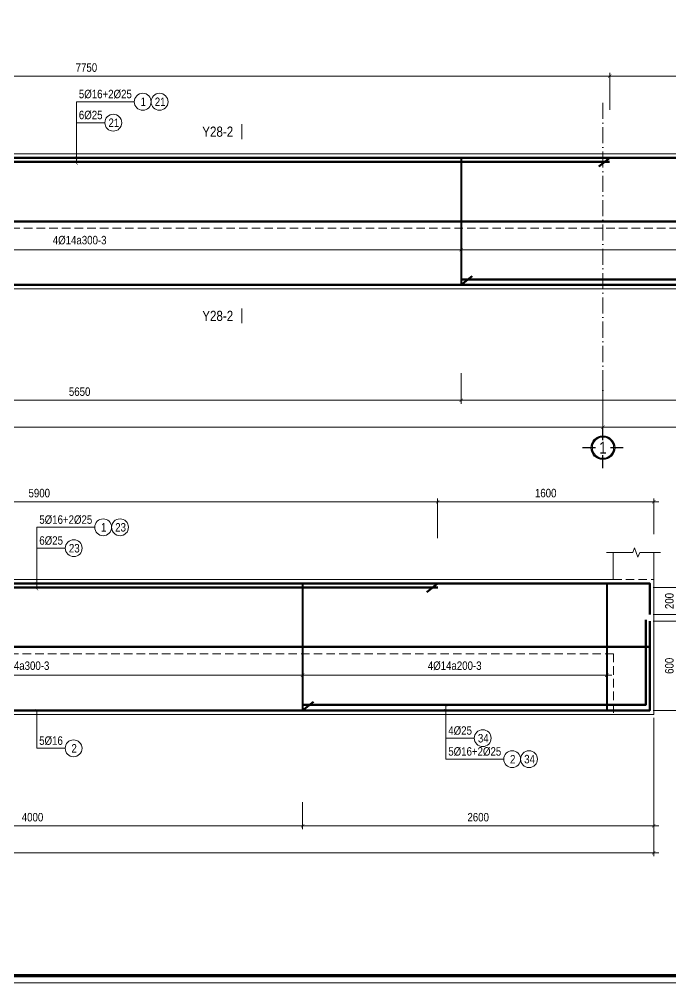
# Model space of a CAD drawing. Header units: millimetres. Extents: x 3014920 to 3563667, y -1638653 to -1356471.
# Drawn here: x 3354729 to 3359553, y -1620686 to -1613551 of the extents above; entities that cross this region are included whole.
import ezdxf
from ezdxf.enums import TextEntityAlignment as Align
from ezdxf.xclip import XClip

# ---------------------------------------------------------------- set-up
doc = ezdxf.new("R2010")
doc.units = ezdxf.units.MM
doc.header["$MEASUREMENT"] = 0
doc.header["$XCLIPFRAME"] = 0
doc.header["$PDMODE"] = 2
for name, pattern in [('6 TANG DIEN HINH 14-15$0$ACAD_ISO10W100', [18, 12, -3, 0, -3]), ('ACAD_ISO04W100', [30, 24, -3, 0, -3]), ('HIDDEN', [0.375, 0.25, -0.125])]:
    doc.linetypes.add(name, pattern=pattern)
doc.layers.get('0').update_dxf_attribs({"lineweight": 9})
doc.layers.get('Defpoints').update_dxf_attribs({"color": 10, "lineweight": 0})
for name, color, linetype, lineweight in [('2', 2, 'Continuous', 20), ('CDAI', 21, 'Continuous', 40), ('CTHEP', 50, 'Continuous', 50), ('DBAO', 90, 'Continuous', 13), ('DGIONG', 130, 'Continuous', 13), ('DMo', 9, 'HIDDEN', 9), ('KTH', 154, 'Continuous', 9), ('Net khuat', 8, 'HIDDEN', 13), ('TEXT', 7, 'Continuous', 15), ('TRUC', 251, 'ACAD_ISO04W100', 9)]:
    doc.layers.add(name, color=color, linetype=linetype, lineweight=lineweight)
doc.layers.add('8', color=8, linetype='Continuous')
doc.styles.add('HELVECONDENSE', font='VHELVCN_0.TTF')
doc.styles.add('Star-HelCon', font='VHELVCN_0.TTF')
doc.styles.add('TTP-HelCon', font='VHELVCN_0.TTF')
doc.styles.add('VNI-HELVE-CONDENSE', font='VHELVCN_0.TTF')
doc.dimstyles.new('kc-25', dxfattribs={"dimtxt": 62.5, "dimasz": 20, "dimexe": 20, "dimexo": 50, "dimgap": 25, "dimtad": 3, "dimdec": 0, "dimzin": 0, "dimdsep": 46, "dimtxsty": 'VNI-HELVE-CONDENSE', "dimblk": 'DIM', "dimcen": 2.5, "dimclrd": 256, "dimclre": 154, "dimclrt": 7, "dimaunit": 1, "dimadec": 0, "dimazin": 0, "dimtfac": 1, "dimtdec": 0, "dimtix": 1, "dimtmove": 0, "dimatfit": 3, "dimldrblk": 'DOT', "dimfxl": 1, "dimtolj": 1, "dimtzin": 0, "dimarcsym": 0})
doc.dimstyles.new('TTP-25', dxfattribs={"dimscale": 25, "dimtxt": 2.5, "dimasz": 1, "dimexe": 1, "dimexo": 1, "dimgap": 0.09, "dimtad": 0, "dimdec": 4, "dimrnd": 1, "dimzin": 9, "dimdsep": 46, "dimtxsty": 'TTP-HelCon', "dimblk": 'ARCHTICK', "dimcen": 0.09, "dimdle": 1.5, "dimclrd": 256, "dimclre": 256, "dimclrt": 7, "dimadec": 0, "dimazin": 0, "dimtfac": 1, "dimtdec": 4, "dimtmove": 0, "dimatfit": 3, "dimldrblk": 'ARCHTICK', "dimfxl": 1, "dimtvp": 1, "dimtolj": 1, "dimtzin": 0, "dimarcsym": 0})

# ---------------------------------------------------------------- blocks, each defined once
blk = doc.blocks.new('2Y-29')
at = {"layer": 'CTHEP'}
for p, q in [((82396.41101, -489.99841), (8878.4469, -489.99842)), ((82396.41101, -949.99894), (8878.4469, -949.99894)), ((82396.41101, -1409.99947), (8878.4469, -1409.99947))]:
    blk.add_line(p, q, dxfattribs=at)
for points in [[(8854.99241, -529.99859), (8854.99241, -30), (82444.99991, -30)], [(8854.9924, -1870), (54492.90498, -1870)]]:
    blk.add_lwpolyline(points, dxfattribs=at)
at = {"layer": 'DBAO', "linetype": 'Continuous'}
blk.add_line((16899.99991, -1900), (55974.98808, -1900), dxfattribs=at)
at = {"layer": 'DBAO', "linetype": 'Continuous', "flags": 128}
blk.add_lwpolyline([(16899.99991, -2000), (55974.98828, -2000)], dxfattribs=at)
blk = doc.blocks.new('_ArchTick')
at = {"color": 0, "linetype": 'ByBlock', "const_width": 0.15}
blk.add_lwpolyline([(-0.5, -0.5), (0.5, 0.5)], dxfattribs=at)
blk = doc.blocks.new('*D1046')
at = {"layer": 'Defpoints', "color": 0, "transparency": 16777216}
for p in [(2736191.3, -2206920.8), (2745841.3, -2206920.8), (2745841.3, -2207345.8)]:
    blk.add_point(p, dxfattribs=at)
at = {"layer": 'KTH', "lineweight": -2, "transparency": 16777216}
for p, q in [((2736191.3, -2206945.8), (2736191.3, -2207370.8)), ((2745841.3, -2206945.8), (2745841.3, -2207370.8)), ((2736153.8, -2207345.8), (2745878.8, -2207345.8))]:
    blk.add_line(p, q, dxfattribs=at)
at = {"layer": 'KTH', "lineweight": -2, "transparency": 16777216, "xscale": 25, "yscale": 25, "zscale": 25, "rotation": 180}
blk.add_blockref('_ArchTick', (2736191.3, -2207345.8), dxfattribs=at)
at = {"layer": 'KTH', "lineweight": -2, "transparency": 16777216, "xscale": 25, "yscale": 25, "zscale": 25}
blk.add_blockref('_ArchTick', (2745841.3, -2207345.8), dxfattribs=at)
at = {"layer": 'KTH', "color": 7, "transparency": 16777216, "insert": (2741016.3, -2207281.9), "char_height": 62.5, "attachment_point": 5, "style": 'TTP-HelCon'}
blk.add_mtext('\\A1;9650', dxfattribs=at)
blk = doc.blocks.new('*D1047')
at = {"layer": 'Defpoints', "color": 0, "transparency": 16777216}
for p in [(2756991.3, -2206320.8), (2745841.3, -2206920.8), (2756991.3, -2207345.8)]:
    blk.add_point(p, dxfattribs=at)
at = {"layer": 'KTH', "lineweight": -2, "transparency": 16777216}
for p, q in [((2756991.3, -2206345.8), (2756991.3, -2207370.8)), ((2745841.3, -2206945.8), (2745841.3, -2207370.8)), ((2745803.8, -2207345.8), (2757028.8, -2207345.8))]:
    blk.add_line(p, q, dxfattribs=at)
at = {"layer": 'KTH', "lineweight": -2, "transparency": 16777216, "xscale": 25, "yscale": 25, "zscale": 25, "rotation": 180}
blk.add_blockref('_ArchTick', (2745841.3, -2207345.8), dxfattribs=at)
at = {"layer": 'KTH', "lineweight": -2, "transparency": 16777216, "xscale": 25, "yscale": 25, "zscale": 25}
blk.add_blockref('_ArchTick', (2756991.3, -2207345.8), dxfattribs=at)
at = {"layer": 'KTH', "color": 7, "transparency": 16777216, "insert": (2751416.3, -2207281.9), "char_height": 62.5, "attachment_point": 5, "style": 'TTP-HelCon'}
blk.add_mtext('\\A1;11150', dxfattribs=at)
blk = doc.blocks.new('*D1053')
at = {"layer": 'Defpoints', "color": 0, "transparency": 16777216}
for p in [(2744791.3, -2205854.3), (2748601.6, -2205879.3), (2744791.3, -2206030.7)]:
    blk.add_point(p, dxfattribs=at)
at = {"layer": 'KTH', "lineweight": -2, "transparency": 16777216}
for p, q in [((2744791.3, -2205879.3), (2744791.3, -2206055.7)), ((2748601.6, -2205904.3), (2748601.6, -2206055.7)), ((2748639.1, -2206030.7), (2744753.8, -2206030.7))]:
    blk.add_line(p, q, dxfattribs=at)
at = {"layer": 'KTH', "lineweight": -2, "transparency": 16777216, "xscale": 25, "yscale": 25, "zscale": 25, "rotation": 180}
blk.add_blockref('_ArchTick', (2744791.3, -2206030.7), dxfattribs=at)
at = {"layer": 'KTH', "lineweight": -2, "transparency": 16777216, "xscale": 25, "yscale": 25, "zscale": 25}
blk.add_blockref('_ArchTick', (2748601.6, -2206030.7), dxfattribs=at)
at = {"layer": 'KTH', "color": 7, "transparency": 16777216, "insert": (2746696.5, -2205960.8), "char_height": 62.5, "attachment_point": 5, "style": 'TTP-HelCon'}
blk.add_mtext('\\A1;4Þ14a200-3', dxfattribs=at)
blk = doc.blocks.new('*D1054')
at = {"layer": 'Defpoints', "color": 0, "transparency": 16777216}
for p in [(2744791.3, -2206920.8), (2750391.3, -2206920.8), (2744791.3, -2207145.8)]:
    blk.add_point(p, dxfattribs=at)
at = {"layer": 'KTH', "lineweight": -2, "transparency": 16777216}
for p, q in [((2744791.3, -2206945.8), (2744791.3, -2207170.8)), ((2750391.3, -2206945.8), (2750391.3, -2207170.8)), ((2750428.8, -2207145.8), (2744753.8, -2207145.8))]:
    blk.add_line(p, q, dxfattribs=at)
at = {"layer": 'KTH', "lineweight": -2, "transparency": 16777216, "xscale": 25, "yscale": 25, "zscale": 25, "rotation": 180}
blk.add_blockref('_ArchTick', (2744791.3, -2207145.8), dxfattribs=at)
at = {"layer": 'KTH', "lineweight": -2, "transparency": 16777216, "xscale": 25, "yscale": 25, "zscale": 25}
blk.add_blockref('_ArchTick', (2750391.3, -2207145.8), dxfattribs=at)
at = {"layer": 'KTH', "color": 7, "transparency": 16777216, "insert": (2747591.3, -2207082), "char_height": 62.5, "attachment_point": 5, "style": 'TTP-HelCon'}
blk.add_mtext('\\A1;5600', dxfattribs=at)
blk = doc.blocks.new('*D1057')
at = {"layer": 'Defpoints', "color": 0, "transparency": 16777216}
for p in [(2739141.3, -2205854.3), (2744791.3, -2205854.3), (2744791.3, -2206030.7)]:
    blk.add_point(p, dxfattribs=at)
at = {"layer": 'KTH', "lineweight": -2, "transparency": 16777216}
for p, q in [((2739141.3, -2205879.3), (2739141.3, -2206055.7)), ((2744791.3, -2205879.3), (2744791.3, -2206055.7)), ((2739103.8, -2206030.7), (2744828.8, -2206030.7))]:
    blk.add_line(p, q, dxfattribs=at)
at = {"layer": 'KTH', "lineweight": -2, "transparency": 16777216, "xscale": 25, "yscale": 25, "zscale": 25, "rotation": 180}
blk.add_blockref('_ArchTick', (2739141.3, -2206030.7), dxfattribs=at)
at = {"layer": 'KTH', "lineweight": -2, "transparency": 16777216, "xscale": 25, "yscale": 25, "zscale": 25}
blk.add_blockref('_ArchTick', (2744791.3, -2206030.7), dxfattribs=at)
at = {"layer": 'KTH', "color": 7, "transparency": 16777216, "insert": (2741966.3, -2205960.8), "char_height": 62.5, "attachment_point": 5, "style": 'TTP-HelCon'}
blk.add_mtext('\\A1;4Þ14a300-3', dxfattribs=at)
blk = doc.blocks.new('*D1059')
at = {"layer": 'Defpoints', "color": 0, "transparency": 16777216}
for p in [(2738141.8, -2204745.9), (2738141.8, -2204955.6), (2745891.3, -2204955.6)]:
    blk.add_point(p, dxfattribs=at)
at = {"layer": 'KTH', "lineweight": -2, "transparency": 16777216}
for p, q in [((2745928.8, -2204745.9), (2738104.3, -2204745.9)), ((2738141.8, -2204930.6), (2738141.8, -2204720.9)), ((2745891.3, -2204930.6), (2745891.3, -2204720.9))]:
    blk.add_line(p, q, dxfattribs=at)
at = {"layer": 'KTH', "lineweight": -2, "transparency": 16777216, "xscale": 25, "yscale": 25, "zscale": 25, "rotation": 180}
blk.add_blockref('_ArchTick', (2738141.8, -2204745.9), dxfattribs=at)
at = {"layer": 'KTH', "lineweight": -2, "transparency": 16777216, "xscale": 25, "yscale": 25, "zscale": 25}
blk.add_blockref('_ArchTick', (2745891.3, -2204745.9), dxfattribs=at)
at = {"layer": 'KTH', "color": 7, "transparency": 16777216, "insert": (2742016.5, -2204682), "char_height": 62.5, "attachment_point": 5, "style": 'TTP-HelCon'}
blk.add_mtext('\\A1;7750', dxfattribs=at)
blk = doc.blocks.new('*D1061')
at = {"layer": 'Defpoints', "color": 0, "transparency": 16777216}
for p in [(2739141.3, -2206920.8), (2744791.3, -2206920.8), (2744791.3, -2207145.8)]:
    blk.add_point(p, dxfattribs=at)
at = {"layer": 'KTH', "lineweight": -2, "transparency": 16777216}
for p, q in [((2739141.3, -2206945.8), (2739141.3, -2207170.8)), ((2744791.3, -2206945.8), (2744791.3, -2207170.8)), ((2739103.8, -2207145.8), (2744828.8, -2207145.8))]:
    blk.add_line(p, q, dxfattribs=at)
at = {"layer": 'KTH', "lineweight": -2, "transparency": 16777216, "xscale": 25, "yscale": 25, "zscale": 25, "rotation": 180}
blk.add_blockref('_ArchTick', (2739141.3, -2207145.8), dxfattribs=at)
at = {"layer": 'KTH', "lineweight": -2, "transparency": 16777216, "xscale": 25, "yscale": 25, "zscale": 25}
blk.add_blockref('_ArchTick', (2744791.3, -2207145.8), dxfattribs=at)
at = {"layer": 'KTH', "color": 7, "transparency": 16777216, "insert": (2741966.3, -2207082), "char_height": 62.5, "attachment_point": 5, "style": 'TTP-HelCon'}
blk.add_mtext('\\A1;5650', dxfattribs=at)
blk = doc.blocks.new('*D1064')
at = {"layer": 'Defpoints', "color": 0, "transparency": 16777216}
for p in [(2755391.3, -2204745.9), (2749491.3, -2205041.1), (2755391.3, -2205041.1)]:
    blk.add_point(p, dxfattribs=at)
at = {"layer": 'KTH', "lineweight": -2, "transparency": 16777216}
for p, q in [((2749453.8, -2204745.9), (2755428.8, -2204745.9)), ((2749491.3, -2205016.1), (2749491.3, -2204720.9)), ((2755391.3, -2205016.1), (2755391.3, -2204720.9))]:
    blk.add_line(p, q, dxfattribs=at)
at = {"layer": 'KTH', "lineweight": -2, "transparency": 16777216, "xscale": 25, "yscale": 25, "zscale": 25, "rotation": 180}
blk.add_blockref('_ArchTick', (2749491.3, -2204745.9), dxfattribs=at)
at = {"layer": 'KTH', "lineweight": -2, "transparency": 16777216, "xscale": 25, "yscale": 25, "zscale": 25}
blk.add_blockref('_ArchTick', (2755391.3, -2204745.9), dxfattribs=at)
at = {"layer": 'KTH', "color": 7, "transparency": 16777216, "insert": (2752441.3, -2204682), "char_height": 62.5, "attachment_point": 5, "style": 'TTP-HelCon'}
blk.add_mtext('\\A1;5900', dxfattribs=at)
blk = doc.blocks.new('*D1065')
at = {"layer": 'Defpoints', "color": 0, "transparency": 16777216}
for p in [(2756991.3, -2204745.9), (2755391.3, -2205041.1), (2756991.3, -2205011.1)]:
    blk.add_point(p, dxfattribs=at)
at = {"layer": 'KTH', "lineweight": -2, "transparency": 16777216}
for p, q in [((2755353.8, -2204745.9), (2757028.8, -2204745.9)), ((2755391.3, -2205016.1), (2755391.3, -2204720.9)), ((2756991.3, -2204986.1), (2756991.3, -2204720.9))]:
    blk.add_line(p, q, dxfattribs=at)
at = {"layer": 'KTH', "lineweight": -2, "transparency": 16777216, "xscale": 25, "yscale": 25, "zscale": 25, "rotation": 180}
blk.add_blockref('_ArchTick', (2755391.3, -2204745.9), dxfattribs=at)
at = {"layer": 'KTH', "lineweight": -2, "transparency": 16777216, "xscale": 25, "yscale": 25, "zscale": 25}
blk.add_blockref('_ArchTick', (2756991.3, -2204745.9), dxfattribs=at)
at = {"layer": 'KTH', "color": 7, "transparency": 16777216, "insert": (2756191.3, -2204682), "char_height": 62.5, "attachment_point": 5, "style": 'TTP-HelCon'}
blk.add_mtext('\\A1;1600', dxfattribs=at)
blk = doc.blocks.new('*D1067')
at = {"layer": 'Defpoints', "color": 0, "transparency": 16777216}
for p in [(2754391.3, -2205854.3), (2756643.2, -2205854.3), (2754391.3, -2206030.7)]:
    blk.add_point(p, dxfattribs=at)
at = {"layer": 'KTH', "lineweight": -2, "transparency": 16777216}
for p, q in [((2754391.3, -2205879.3), (2754391.3, -2206055.7)), ((2756643.2, -2205879.3), (2756643.2, -2206055.7)), ((2756680.7, -2206030.7), (2754353.8, -2206030.7))]:
    blk.add_line(p, q, dxfattribs=at)
at = {"layer": 'KTH', "lineweight": -2, "transparency": 16777216, "xscale": 25, "yscale": 25, "zscale": 25, "rotation": 180}
blk.add_blockref('_ArchTick', (2754391.3, -2206030.7), dxfattribs=at)
at = {"layer": 'KTH', "lineweight": -2, "transparency": 16777216, "xscale": 25, "yscale": 25, "zscale": 25}
blk.add_blockref('_ArchTick', (2756643.2, -2206030.7), dxfattribs=at)
at = {"layer": 'KTH', "color": 7, "transparency": 16777216, "insert": (2755517.2, -2205960.8), "char_height": 62.5, "attachment_point": 5, "style": 'TTP-HelCon'}
blk.add_mtext('\\A1;4Þ14a200-3', dxfattribs=at)
blk = doc.blocks.new('*D1068')
at = {"layer": 'Defpoints', "color": 0, "transparency": 16777216}
for p in [(2750391.3, -2206945.8), (2754391.3, -2206945.8), (2754391.3, -2207145.8)]:
    blk.add_point(p, dxfattribs=at)
at = {"layer": 'KTH', "lineweight": -2, "transparency": 16777216}
for p, q in [((2750391.3, -2206970.8), (2750391.3, -2207170.8)), ((2754391.3, -2206970.8), (2754391.3, -2207170.8)), ((2750353.8, -2207145.8), (2754428.8, -2207145.8))]:
    blk.add_line(p, q, dxfattribs=at)
at = {"layer": 'KTH', "lineweight": -2, "transparency": 16777216, "xscale": 25, "yscale": 25, "zscale": 25, "rotation": 180}
blk.add_blockref('_ArchTick', (2750391.3, -2207145.8), dxfattribs=at)
at = {"layer": 'KTH', "lineweight": -2, "transparency": 16777216, "xscale": 25, "yscale": 25, "zscale": 25}
blk.add_blockref('_ArchTick', (2754391.3, -2207145.8), dxfattribs=at)
at = {"layer": 'KTH', "color": 7, "transparency": 16777216, "insert": (2752391.3, -2207082), "char_height": 62.5, "attachment_point": 5, "style": 'TTP-HelCon'}
blk.add_mtext('\\A1;4000', dxfattribs=at)
blk = doc.blocks.new('*D1069')
at = {"layer": 'Defpoints', "color": 0, "transparency": 16777216}
for p in [(2756991.3, -2206320.8), (2754391.3, -2206945.8), (2756991.3, -2207145.8)]:
    blk.add_point(p, dxfattribs=at)
at = {"layer": 'KTH', "lineweight": -2, "transparency": 16777216}
for p, q in [((2756991.3, -2206345.8), (2756991.3, -2207170.8)), ((2754391.3, -2206970.8), (2754391.3, -2207170.8)), ((2754353.8, -2207145.8), (2757028.8, -2207145.8))]:
    blk.add_line(p, q, dxfattribs=at)
at = {"layer": 'KTH', "lineweight": -2, "transparency": 16777216, "xscale": 25, "yscale": 25, "zscale": 25, "rotation": 180}
blk.add_blockref('_ArchTick', (2754391.3, -2207145.8), dxfattribs=at)
at = {"layer": 'KTH', "lineweight": -2, "transparency": 16777216, "xscale": 25, "yscale": 25, "zscale": 25}
blk.add_blockref('_ArchTick', (2756991.3, -2207145.8), dxfattribs=at)
at = {"layer": 'KTH', "color": 7, "transparency": 16777216, "insert": (2755691.3, -2207082), "char_height": 62.5, "attachment_point": 5, "style": 'TTP-HelCon'}
blk.add_mtext('\\A1;2600', dxfattribs=at)
blk = doc.blocks.new('*D1070')
at = {"layer": 'Defpoints', "color": 0, "transparency": 16777216}
for p in [(2750242.6, -2205854.3), (2754391.3, -2205854.3), (2754391.3, -2206030.7)]:
    blk.add_point(p, dxfattribs=at)
at = {"layer": 'KTH', "lineweight": -2, "transparency": 16777216}
for p, q in [((2750242.6, -2205879.3), (2750242.6, -2206055.7)), ((2754391.3, -2205879.3), (2754391.3, -2206055.7)), ((2750205.1, -2206030.7), (2754428.8, -2206030.7))]:
    blk.add_line(p, q, dxfattribs=at)
at = {"layer": 'KTH', "lineweight": -2, "transparency": 16777216, "xscale": 25, "yscale": 25, "zscale": 25, "rotation": 180}
blk.add_blockref('_ArchTick', (2750242.6, -2206030.7), dxfattribs=at)
at = {"layer": 'KTH', "lineweight": -2, "transparency": 16777216, "xscale": 25, "yscale": 25, "zscale": 25}
blk.add_blockref('_ArchTick', (2754391.3, -2206030.7), dxfattribs=at)
at = {"layer": 'KTH', "color": 7, "transparency": 16777216, "insert": (2752317, -2205960.8), "char_height": 62.5, "attachment_point": 5, "style": 'TTP-HelCon'}
blk.add_mtext('\\A1;4Þ14a300-3', dxfattribs=at)
blk = doc.blocks.new('*D1071')
at = {"layer": 'Defpoints', "color": 0, "transparency": 16777216}
for p in [(2756961.3, -2205380.8), (2756961.3, -2205580.8), (2757171.1, -2205580.8)]:
    blk.add_point(p, dxfattribs=at)
at = {"layer": 'KTH', "lineweight": -2, "transparency": 16777216}
for p, q in [((2756986.3, -2205380.8), (2757196.1, -2205380.8)), ((2757171.1, -2205343.3), (2757171.1, -2205618.3)), ((2756986.3, -2205580.8), (2757196.1, -2205580.8))]:
    blk.add_line(p, q, dxfattribs=at)
at = {"layer": 'KTH', "lineweight": -2, "transparency": 16777216, "xscale": 25, "yscale": 25, "zscale": 25}
for p, rotation in [((2757171.1, -2205380.8), 90), ((2757171.1, -2205580.8), 270)]:
    blk.add_blockref('_ArchTick', p, dxfattribs=dict(at, rotation=rotation))
at = {"layer": 'KTH', "color": 7, "transparency": 16777216, "insert": (2757107.3, -2205480.8), "char_height": 62.5, "attachment_point": 5, "rotation": 90, "style": 'TTP-HelCon'}
blk.add_mtext('\\A1;200', dxfattribs=at)
blk = doc.blocks.new('*D1072')
at = {"layer": 'Defpoints', "color": 0, "transparency": 16777216}
for p in [(2756961.3, -2205630.8), (2757171.1, -2205630.8), (2756961.3, -2206290.8)]:
    blk.add_point(p, dxfattribs=at)
at = {"layer": 'KTH', "lineweight": -2, "transparency": 16777216}
for p, q in [((2757171.1, -2206328.3), (2757171.1, -2205593.3)), ((2756986.3, -2205630.8), (2757196.1, -2205630.8)), ((2756986.3, -2206290.8), (2757196.1, -2206290.8))]:
    blk.add_line(p, q, dxfattribs=at)
at = {"layer": 'KTH', "lineweight": -2, "transparency": 16777216, "xscale": 25, "yscale": 25, "zscale": 25}
for p, rotation in [((2757171.1, -2205630.8), 90), ((2757171.1, -2206290.8), 270)]:
    blk.add_blockref('_ArchTick', p, dxfattribs=dict(at, rotation=rotation))
at = {"layer": 'KTH', "color": 7, "transparency": 16777216, "insert": (2757107.3, -2205960.8), "char_height": 62.5, "attachment_point": 5, "rotation": 90, "style": 'TTP-HelCon'}
blk.add_mtext('\\A1;600', dxfattribs=at)
blk = doc.blocks.new('dau truc')
blk.add_circle((0, 0), 180)
at = {"layer": '8'}
for p, q in [((0, 127), (0, 345)), ((-127, 0), (-345, 0)), ((0, -345), (0, -127)), ((345, 0), (127, 0))]:
    blk.add_line(p, q, dxfattribs=at)
blk.add_circle((0, 0), 200, dxfattribs=at)
at = {"layer": 'TEXT', "style": 'HELVECONDENSE'}
blk.add_attdef('A', text='', height=233, dxfattribs=at).set_placement((0, 0), align=Align.MIDDLE)
blk = doc.blocks.new('DIM')
h = blk.add_hatch(color=1)
h.paths.add_polyline_path([(0.49, 0.29, 1), (0.29, 0.49), (-0.19, 0), (0.19, 0)])
h.paths.add_polyline_path([(0.19, 0), (-0.19, 0), (-0.49, -0.29, 1), (-0.29, -0.49)])
at = {"color": 9}
for p, q in [((-0.19, 0), (-1.5, 0)), ((0.19, 0), (1.5, 0))]:
    blk.add_line(p, q, dxfattribs=at)
at = {"color": 1}
for p, q in [((-0.49, -0.29), (0.29, 0.49)), ((-0.29, -0.49), (0.49, 0.29)), ((-0.19, 0), (0.19, 0))]:
    blk.add_line(p, q, dxfattribs=at)
blk.add_arc((-0.39, -0.39), 0.138, 135, 315, dxfattribs=at)
blk = doc.blocks.new('*D1075')
at = {"layer": 'Defpoints', "color": 0, "transparency": 16777216}
for p in [(2747891.3, -2204745.9), (2745891.3, -2205019.9), (2747891.3, -2205320.8)]:
    blk.add_point(p, dxfattribs=at)
at = {"layer": 'KTH', "lineweight": -2, "transparency": 16777216}
for p, q in [((2745853.8, -2204745.9), (2747928.8, -2204745.9)), ((2745891.3, -2204994.9), (2745891.3, -2204720.9)), ((2747891.3, -2205295.8), (2747891.3, -2204720.9))]:
    blk.add_line(p, q, dxfattribs=at)
at = {"layer": 'KTH', "lineweight": -2, "transparency": 16777216, "xscale": 25, "yscale": 25, "zscale": 25, "rotation": 180}
blk.add_blockref('_ArchTick', (2745891.3, -2204745.9), dxfattribs=at)
at = {"layer": 'KTH', "lineweight": -2, "transparency": 16777216, "xscale": 25, "yscale": 25, "zscale": 25}
blk.add_blockref('_ArchTick', (2747891.3, -2204745.9), dxfattribs=at)
at = {"layer": 'KTH', "color": 7, "transparency": 16777216, "insert": (2746891.3, -2204682), "char_height": 62.5, "attachment_point": 5, "style": 'TTP-HelCon'}
blk.add_mtext('\\A1;2000', dxfattribs=at)
blk = doc.blocks.new('MC')
at = {"layer": 'CTHEP', "const_width": 10, "elevation": 0}
blk.add_lwpolyline([(36.4, 150), (36.4, 0)], dxfattribs=at)
at = {"layer": 'TEXT', "style": 'TTP-HelCon'}
blk.add_attdef('A', text='', height=100, dxfattribs=at).set_placement((-50, 25.5), align=Align.RIGHT)
blk = doc.blocks.new('CHG_XX_Khung ten')
blk.add_lwpolyline([(15, 579), (826, 579), (826, 15), (15, 15)], close=True)
at = {"color": 4, "linetype": 'Continuous', "const_width": 1}
blk.add_lwpolyline([(17, 577), (824, 577), (824, 17), (17, 17)], close=True, dxfattribs=at)
blk = doc.blocks.new('2Y-28')
at = {"layer": 'CDAI', "elevation": 0}
for points in [[(2744791.30636, -2205350.81305), (2744791.30636, -2206290.81305)], [(2756643.16054, -2205350.81094), (2756643.16054, -2206290.81094)]]:
    blk.add_lwpolyline(points, dxfattribs=at)
at = {"layer": 'CDAI'}
blk.add_lwpolyline([(2754391.31417, -2205350.81304), (2754391.31417, -2206290.81304)], dxfattribs=at)
at = {"layer": 'CTHEP'}
for p, q in [((2745809.87885, -2205415.33855), (2745891.30474, -2205350.81305)), ((2755309.88959, -2205415.33855), (2755391.31548, -2205350.81305)), ((2756961.31386, -2206230.81303), (2756961.31386, -2205630.81304)), ((2756960.31386, -2205821.14638), (2725641.30636, -2205821.14638)), ((2744872.73225, -2206226.28755), (2744791.30636, -2206290.81305)), ((2754472.74007, -2206226.28755), (2754391.31417, -2206290.81304))]:
    blk.add_line(p, q, dxfattribs=at)
at = {"layer": 'CTHEP', "elevation": 0}
for points in [[(2725588.51871, -2205550.81305), (2725588.51871, -2205350.81305), (2756961.31386, -2205350.81305), (2756961.31386, -2205580.81305)], [(2738141.45999, -2205380.81305), (2745889.25112, -2205380.81305)], [(2749489.38798, -2205380.81204), (2755391.32847, -2205380.81204)], [(2756961.31386, -2205380.81305), (2756961.31386, -2205580.81305)], [(2725588.51871, -2205690.81305), (2725588.51871, -2206290.81305), (2756961.31386, -2206290.81304), (2756961.31386, -2205630.81304)], [(2754391.31417, -2206250.81305), (2756931.81388, -2206250.81305), (2756931.81388, -2205620.81305)], [(2744791.30638, -2206250.81305), (2750391.31387, -2206250.81305)]]:
    blk.add_lwpolyline(points, dxfattribs=at)
at = {"layer": 'DBAO', "linetype": 'Continuous'}
for p, q in [((2756691.31761, -2205120.81305), (2756691.31761, -2205320.81405)), ((2756991.31386, -2205120.81305), (2756991.31386, -2205320.81405)), ((2736441.31386, -2205320.81305), (2747591.30636, -2205320.81305)), ((2750191.31386, -2205320.81405), (2756691.31761, -2205320.81405)), ((2756991.31386, -2206320.81305), (2756991.31386, -2205320.81405)), ((2756991.31386, -2206320.81305), (2726241.31386, -2206320.81305))]:
    blk.add_line(p, q, dxfattribs=at)
at = {"layer": 'DGIONG', "linetype": 'Continuous', "elevation": 0, "flags": 128}
blk.add_lwpolyline([(2757041.31386, -2205120.81305), (2756887.19291, -2205120.81305), (2756874.69291, -2205155.15652), (2756849.69291, -2205086.46958), (2756837.19291, -2205120.81305), (2756641.31011, -2205120.81305)], dxfattribs=at)
at = {"layer": 'DGIONG'}
for centre in [(2742433.35849, -2204934.85676), (2742558.35849, -2204934.85676), (2752914.3187, -2204934.85777), (2753039.3187, -2204934.85777), (2742215.46899, -2205089.83776), (2752696.4292, -2205089.83877), (2755724.89278, -2206496.81438), (2752695.55976, -2206571.56888), (2755942.78228, -2206651.79539), (2756067.78228, -2206651.79539)]:
    blk.add_circle(centre, 62.5, dxfattribs=at)
at = {"layer": 'Net khuat', "ltscale": 250}
for p, q in [((2756691.31011, -2205320.81305), (2756691.31761, -2205320.81305)), ((2756691.31761, -2205320.81305), (2756991.31386, -2205320.81305)), ((2736491.31761, -2205870.79989), (2747241.31386, -2205870.81158)), ((2756693.16054, -2205870.78041), (2748541.31476, -2205870.75693)), ((2756693.16054, -2205870.78041), (2756693.16054, -2206320.81305))]:
    blk.add_line(p, q, dxfattribs=at)
at = {"layer": 'TRUC', "linetype": '6 TANG DIEN HINH 14-15$0$ACAD_ISO10W100', "ltscale": 10, "elevation": 0}
blk.add_lwpolyline([(2745841.31386, -2204942.54213), (2745841.31386, -2207136.77772)], dxfattribs=at)
at = {"layer": '2', "ltscale": 300}
ref = blk.add_blockref('dau truc', (2745841.31386, -2207496.63332), dxfattribs=dict(at, xscale=0.4367131295148283, yscale=0.4367131295148283, zscale=0.4367131295148283))
ref.add_attrib('A', '1', dxfattribs={"layer": 'TEXT', "height": 87.5, "style": 'HELVECONDENSE'}).set_placement((2745841.31386, -2207496.63332), align=Align.MIDDLE)
at = {"layer": 'TEXT', "style": 'TTP-HelCon'}
for s, p in [('5Þ16+2Þ25', (2741960.55061, -2204909.00382, 0)), ('5Þ16+2Þ25', (2752441.51082, -2204909.00482, 0)), ('6Þ25', (2741960.55061, -2205063.98482, 0)), ('6Þ25', (2752441.51082, -2205063.98583, 0)), ('4Þ25', (2755469.9744, -2206470.96144, 0)), ('5Þ16', (2752440.64139, -2206545.71593, 0)), ('5Þ16+2Þ25', (2755469.9744, -2206625.94244, 0))]:
    blk.add_text(s, height=62.5, dxfattribs=at).set_placement(p)
at = {"layer": 'TEXT', "style": 'Star-HelCon'}
for s, p in [('1', (2742437.52515, -2204934.85676)), ('21', (2742562.52515, -2204934.85676)), ('1', (2752918.48536, -2204934.85777)), ('23', (2753043.48536, -2204934.85777)), ('21', (2742219.63565, -2205089.83776)), ('23', (2752700.59586, -2205089.83877)), ('34', (2755729.05945, -2206496.81438)), ('2', (2752699.72643, -2206571.56888)), ('2', (2755946.94895, -2206651.79539)), ('34', (2756071.94895, -2206651.79539))]:
    blk.add_text(s, height=62.5, dxfattribs=at).set_placement(p, align=Align.MIDDLE)
at = {"layer": 'KTH'}
for base, p1, p2, picture, middle in [((2738141.78865, -2204745.85617), (2745891.30474, -2204955.57727), (2738141.78865, -2204955.57727), '*D1059', (2742016.54669, -2204682.02283)), ((2755391.31548, -2204745.85617), (2749491.32136, -2205041.10128), (2755391.31548, -2205041.10128), '*D1064', (2752441.31842, -2204682.02283)), ((2756991.31386, -2204745.85617), (2755391.31548, -2205041.10128), (2756991.31386, -2205011.10228), '*D1065', (2756191.31467, -2204682.02283)), ((2756991.31417, -2207345.76879), (2745841.31386, -2206920.81305), (2756991.31417, -2206320.81305), '*D1047', (2751416.31402, -2207281.93545)), ((2744791.30636, -2207145.81305), (2739141.31386, -2206920.81305), (2744791.30636, -2206920.81305), '*D1061', (2741966.31011, -2207081.97971)), ((2744791.30636, -2207145.81305), (2750391.31386, -2206920.81305), (2744791.30636, -2206920.81305), '*D1054', (2747591.31011, -2207081.97971))]:
    dim = blk.add_linear_dim(base=base, p1=p1, p2=p2, dimstyle='TTP-25', override={"dimtmove": 1}, dxfattribs=at)
    dim.commit()
    dim.dimension.update_dxf_attribs({"geometry": picture, "text_midpoint": middle})
for base, p1, p2, picture, middle in [((2747891.31761, -2204745.85617), (2745891.30474, -2205019.86077), (2747891.31761, -2205320.81305), '*D1075', (2746891.31118, -2204682.02283)), ((2745841.31386, -2207345.76879), (2736191.31386, -2206920.81305), (2745841.31386, -2206920.81305), '*D1046', (2741016.31386, -2207281.93545))]:
    dim = blk.add_linear_dim(base=base, p1=p1, p2=p2, angle=180, dimstyle='TTP-25', override={"dimtmove": 1}, dxfattribs=at)
    dim.commit()
    dim.dimension.update_dxf_attribs({"geometry": picture, "text_midpoint": middle})
at = {"layer": 'KTH', "color": 5}
dim = blk.add_linear_dim(base=(2757171.09837, -2205580.81305), p1=(2756961.31386, -2205380.81305), p2=(2756961.31386, -2205580.81305), angle=90, dimstyle='TTP-25', dxfattribs=at)
dim.commit()
dim.dimension.update_dxf_attribs({"geometry": '*D1071', "text_midpoint": (2757107.26503, -2205480.81305)})
dim = blk.add_linear_dim(base=(2757171.09837, -2205630.81304), p1=(2756961.31386, -2206290.81304), p2=(2756961.31386, -2205630.81304), angle=90, text='600', dimstyle='TTP-25', dxfattribs=at)
dim.commit()
dim.dimension.update_dxf_attribs({"geometry": '*D1072', "text_midpoint": (2757107.26503, -2205960.81304)})
at = {"layer": 'KTH'}
for base, p1, p2, picture, middle in [((2744791.30636, -2206030.73495), (2739141.31386, -2205854.29012), (2744791.30636, -2205854.29012), '*D1057', (2741966.31011, -2205960.81828)), ((2754391.31417, -2206030.73495), (2750242.59072, -2205854.29012), (2754391.31417, -2205854.26427), '*D1070', (2752316.95244, -2205960.81828))]:
    dim = blk.add_linear_dim(base=base, p1=p1, p2=p2, text='4Þ14a300-3', dimstyle='TTP-25', override={"dimtmove": 1}, dxfattribs=at)
    dim.commit()
    dim.dimension.update_dxf_attribs({"geometry": picture, "text_midpoint": middle})
for base, p1, p2, picture, middle in [((2744791.30636, -2206030.73495), (2748601.60688, -2205879.31814), (2744791.30636, -2205854.29012), '*D1053', (2746696.45662, -2205960.81828)), ((2754391.31417, -2206030.73284), (2756643.16054, -2205854.28802), (2754391.31417, -2205854.26427), '*D1067', (2755517.23736, -2205960.81617))]:
    dim = blk.add_linear_dim(base=base, p1=p1, p2=p2, angle=180, text='4Þ14a200-3', dimstyle='TTP-25', override={"dimtmove": 1}, dxfattribs=at)
    dim.commit()
    dim.dimension.update_dxf_attribs({"geometry": picture, "text_midpoint": middle})
at = {"layer": 'KTH', "color": 5}
for base, p1, p2, picture, middle in [((2756991.31386, -2207145.81305), (2754391.31417, -2206945.81305), (2756991.31386, -2206320.81305), '*D1069', (2755691.31402, -2207081.97971)), ((2754391.31417, -2207145.81305), (2750391.31386, -2206945.81305), (2754391.31417, -2206945.81305), '*D1068', (2752391.31402, -2207081.97971))]:
    dim = blk.add_linear_dim(base=base, p1=p1, p2=p2, dimstyle='TTP-25', override={"dimtmove": 1}, dxfattribs=at)
    dim.commit()
    dim.dimension.update_dxf_attribs({"geometry": picture, "text_midpoint": middle})
at = {"layer": 'DGIONG'}
for points in [[(2741942.03884, -2205350.81305), (2741942.03858, -2204934.85676), (2742370.85849, -2204934.85676)], [(2752422.99905, -2205350.81405), (2752422.99879, -2204934.85777), (2752851.8187, -2204934.85777)], [(2741942.03884, -2205390.81305), (2741942.03858, -2205089.83776), (2742152.96899, -2205089.83776)], [(2752422.99905, -2205390.81405), (2752422.99879, -2205089.83877), (2752633.9292, -2205089.83877)], [(2755451.46273, -2206250.81305), (2755451.46237, -2206496.81438), (2755662.39278, -2206496.81438)], [(2752422.12951, -2206290.81304), (2752422.12936, -2206571.56888), (2752633.05976, -2206571.56888)], [(2755451.46269, -2206290.81304), (2755451.46237, -2206651.79539), (2755880.28228, -2206651.79539)]]:
    blk.add_leader(points, dimstyle='kc-25', override={"dimtad": 0, "dimldrblk": 'ArchTick', "dimfxl": 100, "dimarcsym": 1}, dxfattribs=at)

msp = doc.modelspace()

# ---------------------------------------------------------------- block references
at = {"xscale": 0.75, "yscale": 0.75, "zscale": 0.75}
msp.add_blockref('MC', (3356350.97847, -1614439.76128), dxfattribs=at).add_auto_attribs({'A': 'Y28-2'})
ref = msp.add_blockref('MC', (3356350.97847, -1615690.82557), dxfattribs=dict(xscale=-0.75, yscale=0.75, zscale=0.75, rotation=180))
ref.add_attrib('A', 'Y28-2', dxfattribs={"layer": 'TEXT', "height": 75, "style": 'TTP-HelCon'}).set_placement((3356313.47847, -1615784.956), align=Align.RIGHT)
at = {"layer": 'DGIONG', "color": 5}
ref = msp.add_blockref('2Y-29', (3327376.09619, -1616030.71659), dxfattribs=at)
XClip(ref).set_block_clipping_path([(40863.300425333, -3919.454957101), (57139.9235822782, 925.4208952291)])
at = {"layer": 'DMo'}
ref = msp.add_blockref('2Y-28', (613210.10121, 590773.29223), dxfattribs=at)
XClip(ref).set_block_clipping_path([(2733110.1478017, -2207786.9186925623), (2749218.2050450472, -2204511.9142102441)])
ref = msp.add_blockref('2Y-28', (602436.16557, 587622.03259), dxfattribs=at)
XClip(ref).set_block_clipping_path([(2743982.8119680891, -2207786.9186925623), (2757708.1574464561, -2204269.2293284931)])

# ---------------------------------------------------------------- next in the draw order: block references
at = {"color": 5, "xscale": 25.92478421704392, "yscale": 25.92478421704392, "zscale": 25.92478421704392}
msp.add_blockref('CHG_XX_Khung ten', (3345639.78025, -1621074.38806), dxfattribs=at)

doc.saveas('drawing.dxf')
